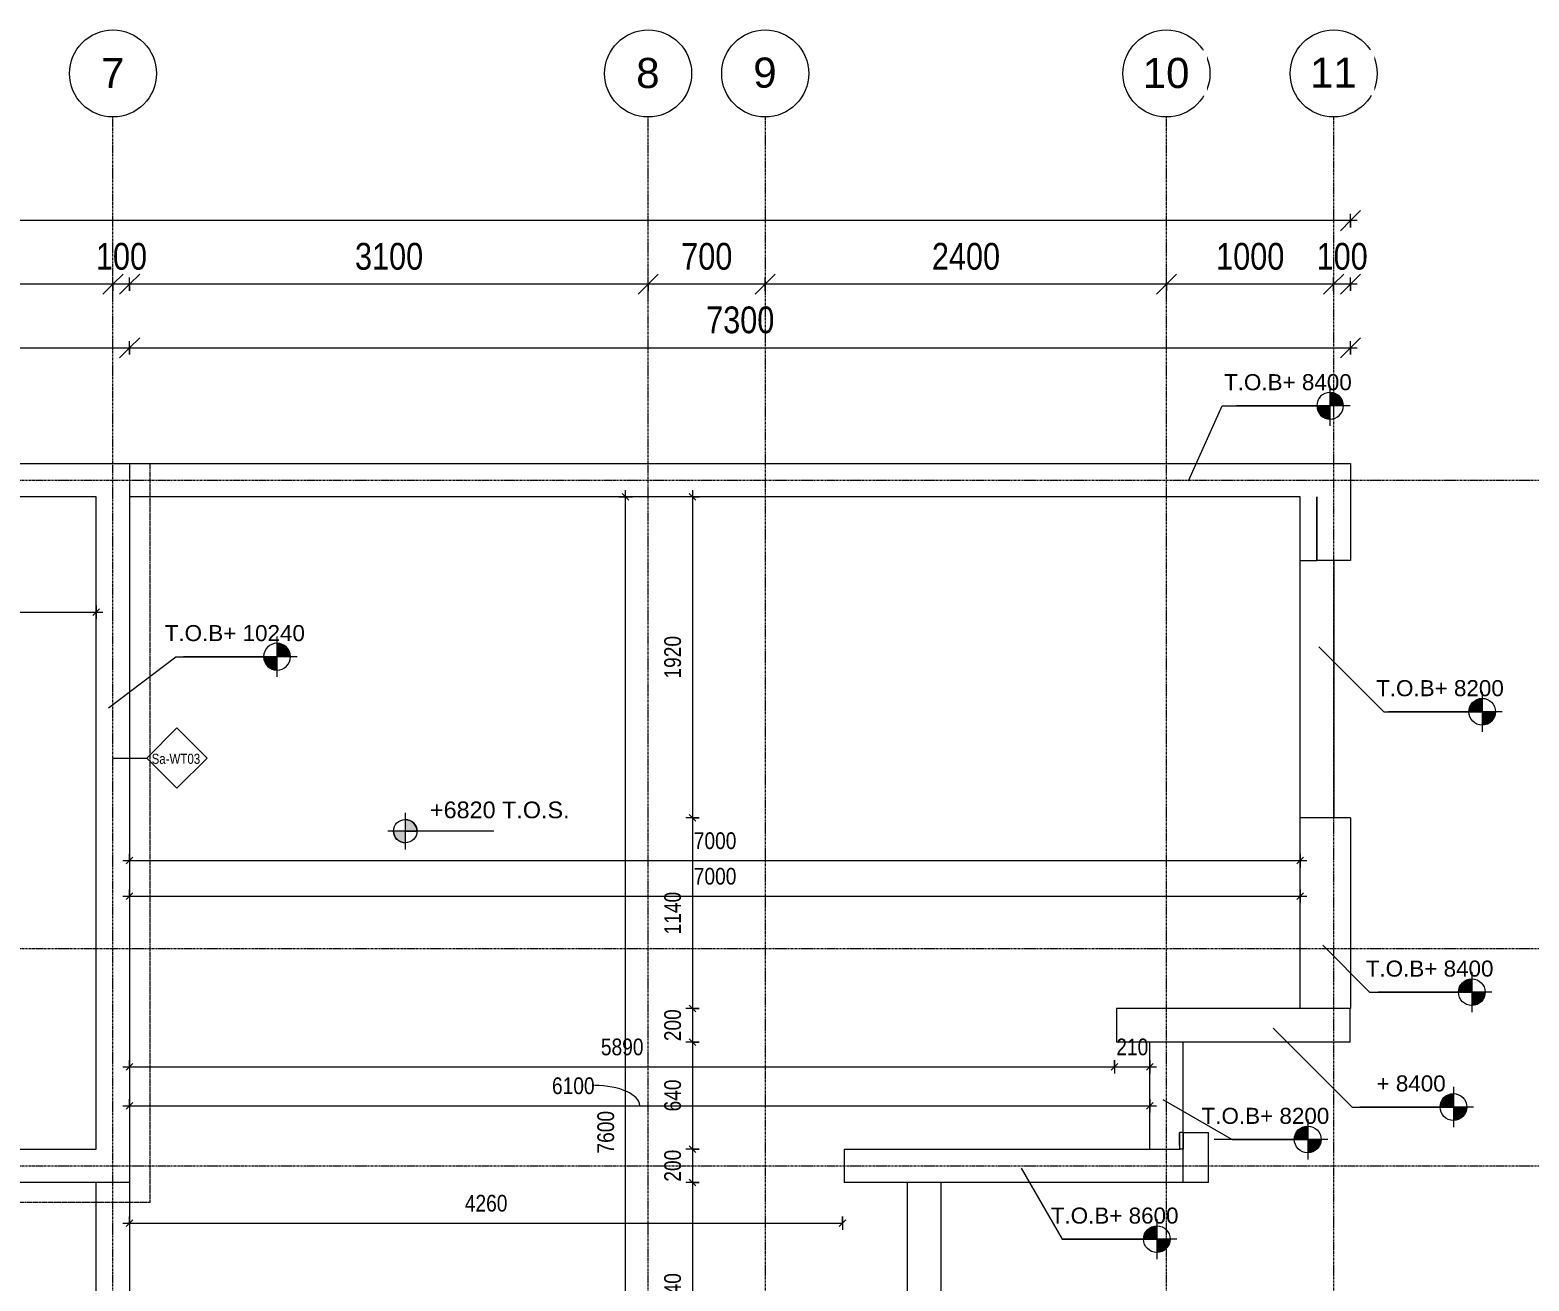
# Model space of a CAD drawing. Header units: millimetres. Extents: x -11768 to 19510, y -4436 to 10550.
# Drawn here: x 2247 to 11211, y 1091 to 8571 of the extents above; entities that cross this region are included whole.
import ezdxf

# ---------------------------------------------------------------- set-up
doc = ezdxf.new("R2010")
doc.units = ezdxf.units.MM
doc.linetypes.add('Grid Line', pattern=[22.225, 12.7, -3.175, 3.175, -3.175])
doc.linetypes.add('Hidden', pattern=[7.14375, 4.7625, -2.38125])
for name, color, linetype, lineweight in [('A-ANNO-DIMS', 211, 'Continuous', 9), ('A-ANNO-DIMS-40', 211, 'Continuous', 9), ('A-DETL-GENF', 92, 'Continuous', 18), ('A-DETL-HDLN', 90, 'Hidden', 18), ('A-DETL-MBND', 5, 'Continuous', 18), ('A-DETL-THIN', 151, 'Continuous', 18), ('A-WALL', 113, 'Continuous', 18), ('A-WALL-IDEN', 7, 'Continuous', 18), ('G-ANNO-DIMS', 111, 'Continuous', 9), ('G-ANNO-TEXT', 231, 'Continuous', 9), ('S-GRID', 1, 'Continuous', 9), ('S-GRID-IDEN', 1, 'Continuous', 9)]:
    doc.layers.add(name, color=color, linetype=linetype, lineweight=lineweight)
doc.styles.add('Arial', font='arial.ttf', dxfattribs={"height": 180})
doc.styles.add('Arial Narrow_2', font='ARIALN.TTF', dxfattribs={"height": 160})
doc.styles.add('Arial Narrow_3', font='ARIALN.TTF', dxfattribs={"height": 60})
doc.styles.add('Arial Narrow_4', font='ARIALN.TTF', dxfattribs={"height": 100})
doc.styles.add('Arial_1', font='arial.ttf', dxfattribs={"height": 100})
doc.styles.add('Arial_2', font='arial.ttf', dxfattribs={"height": 96})
doc.dimstyles.new('dimension_line', dxfattribs={"dimscale": 304.8, "dimtxt": 102.343097, "dimasz": 0.131234, "dimexe": 0.131234, "dimexo": 0.0625, "dimgap": 0.131234, "dimtad": 1, "dimdec": 0, "dimrnd": 10, "dimzin": 0, "dimdsep": 46, "dimtxsty": 'Arial Narrow_4', "dimblk1": 'OBLIQUE', "dimblk2": 'OBLIQUE', "dimsah": 1, "dimcen": 0.09, "dimdle": 0.131234, "dimazin": 0, "dimtfac": 1, "dimtdec": 4, "dimtix": 1, "dimtmove": 0, "dimatfit": 3, "dimfxl": 0.131234, "dimfxlon": 1, "dimtvp": 1, "dimtolj": 1, "dimtzin": 0, "dimarcsym": 2})
doc.dimstyles.new('dimension_line_1', dxfattribs={"dimscale": 304.8, "dimtxt": 102.343097, "dimasz": 0.131234, "dimexe": 0.131234, "dimexo": 0.0625, "dimgap": 0.131234, "dimtad": 1, "dimdec": 0, "dimrnd": 10, "dimzin": 0, "dimdsep": 46, "dimtxsty": 'Arial Narrow_4', "dimblk1": 'OBLIQUE', "dimblk2": 'OBLIQUE', "dimsah": 1, "dimcen": 0.09, "dimdle": 0.131234, "dimazin": 0, "dimtfac": 1, "dimtdec": 4, "dimtix": 1, "dimtmove": 1, "dimatfit": 3, "dimfxl": 0.131234, "dimfxlon": 1, "dimtvp": 1, "dimtolj": 1, "dimtzin": 0, "dimarcsym": 2})
doc.dimstyles.new('dimension_line_3MM', dxfattribs={"dimscale": 304.8, "dimtxt": 163.748956, "dimasz": 0.393701, "dimexe": 0.131234, "dimexo": 0.0625, "dimgap": 0.131234, "dimtad": 1, "dimdec": 0, "dimrnd": 10, "dimzin": 0, "dimdsep": 46, "dimtxsty": 'Arial Narrow_2', "dimblk1": 'OBLIQUE', "dimblk2": 'OBLIQUE', "dimsah": 1, "dimcen": 0.09, "dimdle": 0.131234, "dimazin": 0, "dimtfac": 1, "dimtdec": 4, "dimtix": 1, "dimtmove": 0, "dimatfit": 3, "dimfxl": 0.131234, "dimfxlon": 1, "dimtvp": 1, "dimtolj": 1, "dimtzin": 0, "dimarcsym": 2})

# ---------------------------------------------------------------- blocks, each defined once
blk = doc.blocks.new('Walls 75 - Walls 75-2660413-BLOCKWORK UR PLAN')
at = {"layer": 'A-DETL-MBND'}
for p, q in [((9122.8, 1879.8), (9122.8, 1979.8)), ((9142.8, 1979.8), (9122.8, 1979.8)), ((9142.8, 1979.8), (9142.8, 1879.8)), ((9142.8, 1879.8), (9122.8, 1879.8))]:
    blk.add_line(p, q, dxfattribs=at)
blk = doc.blocks.new('Walls 76 - Walls 76-2660472-BLOCKWORK UR PLAN')
at = {"layer": 'A-DETL-MBND'}
for p, q in [((9120.8, 1901.8), (9120.8, 1979.8)), ((9122.8, 1979.8), (9120.8, 1979.8)), ((9122.8, 1901.8), (9120.8, 1901.8))]:
    blk.add_line(p, q, dxfattribs=at)
blk = doc.blocks.new('Grid - M_Grid Head - Circle-24584-BLOCKWORK UR PLAN')
at = {"layer": 'S-GRID-IDEN'}
blk.add_circle((0, 0), 6.5, dxfattribs=at)
blk = doc.blocks.new('DIMBLOCK1-BLOCKWORK UR PLAN')
at = {"layer": 'A-ANNO-DIMS-40', "lineweight": 18, "transparency": 16777216}
for p, q in [((10042.8, 7051), (10102.8, 7111)), ((10143.2, 7051), (10203.2, 7111)), ((10042.8, 7051), (9982.8, 6991)), ((10143.2, 7051), (10083.2, 6991))]:
    blk.add_line(p, q, dxfattribs=at)
at = {"layer": 'A-ANNO-DIMS-40', "transparency": 16777216}
for p, q in [((10042.8, 7011), (10042.8, 7091)), ((10143.2, 7011), (10143.2, 7091)), ((10183.2, 7051), (10042.8, 7051)), ((10042.8, 7051), (10042.8, 7011)), ((10143.2, 7051), (10143.2, 7011))]:
    blk.add_line(p, q, dxfattribs=at)
at = {"layer": 'A-ANNO-DIMS-40', "color": 0, "transparency": 16777216, "insert": (9940.9, 7297.8), "char_height": 160, "width": 364.926, "attachment_point": 1, "line_spacing_factor": 0.974696, "style": 'Arial Narrow_2'}
blk.add_mtext('100', dxfattribs=at)
blk = doc.blocks.new('_Oblique')
at = {"color": 0, "linetype": 'ByBlock', "lineweight": -2}
blk.add_line((-0.5, -0.5), (0.5, 0.5), dxfattribs=at)
blk = doc.blocks.new('DIMBLOCK2-BLOCKWORK UR PLAN')
at = {"layer": 'A-ANNO-DIMS-40', "lineweight": 18, "transparency": 16777216}
for p, q in [((9042.8, 7051), (9102.8, 7111)), ((10042.8, 7051), (10102.8, 7111)), ((9042.8, 7051), (8982.8, 6991)), ((10042.8, 7051), (9982.8, 6991))]:
    blk.add_line(p, q, dxfattribs=at)
at = {"layer": 'A-ANNO-DIMS-40', "transparency": 16777216}
for p, q in [((9042.8, 7011), (9042.8, 7091)), ((10042.8, 7011), (10042.8, 7091)), ((10042.8, 7051), (9042.8, 7051)), ((9042.8, 7051), (9042.8, 7011)), ((10042.8, 7051), (10042.8, 7011))]:
    blk.add_line(p, q, dxfattribs=at)
at = {"layer": 'A-ANNO-DIMS-40', "color": 0, "transparency": 16777216, "insert": (9340.1, 7297.8), "char_height": 160, "width": 486.568, "attachment_point": 1, "line_spacing_factor": 0.974696, "style": 'Arial Narrow_2'}
blk.add_mtext('1000', dxfattribs=at)
blk = doc.blocks.new('DIMBLOCK3-BLOCKWORK UR PLAN')
at = {"layer": 'A-ANNO-DIMS-40', "lineweight": 18, "transparency": 16777216}
for p, q in [((6643.6, 7051), (6703.6, 7111)), ((9042.8, 7051), (9102.8, 7111)), ((6643.6, 7051), (6583.6, 6991)), ((9042.8, 7051), (8982.8, 6991))]:
    blk.add_line(p, q, dxfattribs=at)
at = {"layer": 'A-ANNO-DIMS-40', "transparency": 16777216}
for p, q in [((6643.6, 7011), (6643.6, 7091)), ((9042.8, 7011), (9042.8, 7091)), ((9042.8, 7051), (6643.6, 7051)), ((6643.6, 7051), (6643.6, 7011)), ((9042.8, 7051), (9042.8, 7011))]:
    blk.add_line(p, q, dxfattribs=at)
at = {"layer": 'A-ANNO-DIMS-40', "color": 0, "transparency": 16777216, "insert": (7640.4, 7297.8), "char_height": 160, "width": 486.568, "attachment_point": 1, "line_spacing_factor": 0.974696, "style": 'Arial Narrow_2'}
blk.add_mtext('2400', dxfattribs=at)
blk = doc.blocks.new('DIMBLOCK4-BLOCKWORK UR PLAN')
at = {"layer": 'A-ANNO-DIMS-40', "lineweight": 18, "transparency": 16777216}
for p, q in [((5943.6, 7051), (6003.6, 7111)), ((6643.6, 7051), (6703.6, 7111)), ((5943.6, 7051), (5883.6, 6991)), ((6643.6, 7051), (6583.6, 6991))]:
    blk.add_line(p, q, dxfattribs=at)
at = {"layer": 'A-ANNO-DIMS-40', "transparency": 16777216}
for p, q in [((5943.6, 7011), (5943.6, 7091)), ((6643.6, 7011), (6643.6, 7091)), ((6643.6, 7051), (5943.6, 7051)), ((5943.6, 7051), (5943.6, 7011)), ((6643.6, 7051), (6643.6, 7011))]:
    blk.add_line(p, q, dxfattribs=at)
at = {"layer": 'A-ANNO-DIMS-40', "color": 0, "transparency": 16777216, "insert": (6141.5, 7297.8), "char_height": 160, "width": 364.926, "attachment_point": 1, "line_spacing_factor": 0.974696, "style": 'Arial Narrow_2'}
blk.add_mtext('700', dxfattribs=at)
blk = doc.blocks.new('DIMBLOCK5-BLOCKWORK UR PLAN')
at = {"layer": 'A-ANNO-DIMS-40', "lineweight": 18, "transparency": 16777216}
for p, q in [((2843.2, 7051), (2903.2, 7111)), ((5943.6, 7051), (6003.6, 7111)), ((2843.2, 7051), (2783.2, 6991)), ((5943.6, 7051), (5883.6, 6991))]:
    blk.add_line(p, q, dxfattribs=at)
at = {"layer": 'A-ANNO-DIMS-40', "transparency": 16777216}
for p, q in [((2843.2, 7011), (2843.2, 7091)), ((5943.6, 7011), (5943.6, 7091)), ((5943.6, 7051), (2843.2, 7051)), ((2843.2, 7051), (2843.2, 7011)), ((5943.6, 7051), (5943.6, 7011))]:
    blk.add_line(p, q, dxfattribs=at)
at = {"layer": 'A-ANNO-DIMS-40', "color": 0, "transparency": 16777216, "insert": (4190.7, 7297.8), "char_height": 160, "width": 486.568, "attachment_point": 1, "line_spacing_factor": 0.974696, "style": 'Arial Narrow_2'}
blk.add_mtext('3100', dxfattribs=at)
blk = doc.blocks.new('DIMBLOCK6-BLOCKWORK UR PLAN')
at = {"layer": 'A-ANNO-DIMS-40', "lineweight": 18, "transparency": 16777216}
for p, q in [((2743.6, 7051), (2803.6, 7111)), ((2843.2, 7051), (2903.2, 7111)), ((2743.6, 7051), (2683.6, 6991)), ((2843.2, 7051), (2783.2, 6991))]:
    blk.add_line(p, q, dxfattribs=at)
at = {"layer": 'A-ANNO-DIMS-40', "transparency": 16777216}
for p, q in [((2743.6, 7011), (2743.6, 7091)), ((2843.2, 7011), (2843.2, 7091)), ((2843.2, 7051), (2743.6, 7051)), ((2743.6, 7051), (2743.6, 7011)), ((2843.2, 7051), (2843.2, 7011))]:
    blk.add_line(p, q, dxfattribs=at)
at = {"layer": 'A-ANNO-DIMS-40', "color": 0, "transparency": 16777216, "insert": (2641.4, 7297.8), "char_height": 160, "width": 364.926, "attachment_point": 1, "line_spacing_factor": 0.974696, "style": 'Arial Narrow_2'}
blk.add_mtext('100', dxfattribs=at)
blk = doc.blocks.new('DIMBLOCK7-BLOCKWORK UR PLAN')
at = {"layer": 'A-ANNO-DIMS-40', "lineweight": 18, "transparency": 16777216}
for p, q in [((593.8, 7051), (653.8, 7111)), ((2743.6, 7051), (2803.6, 7111)), ((593.8, 7051), (533.8, 6991)), ((2743.6, 7051), (2683.6, 6991))]:
    blk.add_line(p, q, dxfattribs=at)
at = {"layer": 'A-ANNO-DIMS-40', "transparency": 16777216}
for p, q in [((593.8, 7011), (593.8, 7091)), ((2743.6, 7011), (2743.6, 7091)), ((2743.6, 7051), (593.8, 7051)), ((593.8, 7051), (593.8, 7011)), ((2743.6, 7051), (2743.6, 7011))]:
    blk.add_line(p, q, dxfattribs=at)
at = {"layer": 'A-ANNO-DIMS-40', "color": 0, "transparency": 16777216, "insert": (1466, 7297.8), "char_height": 160, "width": 486.568, "attachment_point": 1, "line_spacing_factor": 0.974696, "style": 'Arial Narrow_2'}
blk.add_mtext('2150', dxfattribs=at)
blk = doc.blocks.new('DIMBLOCK14-BLOCKWORK UR PLAN')
at = {"layer": 'A-ANNO-DIMS-40', "lineweight": 18, "transparency": 16777216}
for p, q in [((-7956.8, 7431), (-7896.8, 7491)), ((10143.2, 7431), (10203.2, 7491)), ((-7956.8, 7431), (-8016.8, 7371)), ((10143.2, 7431), (10083.2, 7371))]:
    blk.add_line(p, q, dxfattribs=at)
at = {"layer": 'A-ANNO-DIMS-40', "transparency": 16777216}
for p, q in [((-7956.8, 7391), (-7956.8, 7471)), ((10143.2, 7391), (10143.2, 7471)), ((10183.2, 7431), (-7996.8, 7431)), ((-7956.8, 7431), (-7956.8, 7391)), ((10143.2, 7431), (10143.2, 7391))]:
    blk.add_line(p, q, dxfattribs=at)
at = {"layer": 'A-ANNO-DIMS-40', "color": 0, "transparency": 16777216, "insert": (839.8, 7677.8), "char_height": 160, "width": 608.21, "attachment_point": 1, "line_spacing_factor": 0.974696, "style": 'Arial Narrow_2'}
blk.add_mtext('18100', dxfattribs=at)
blk = doc.blocks.new('DIMBLOCK17-BLOCKWORK UR PLAN')
at = {"layer": 'A-ANNO-DIMS-40', "lineweight": 18, "transparency": 16777216}
for p, q in [((-1856.8, 6671), (-1796.8, 6731)), ((2843.2, 6671), (2903.2, 6731)), ((-1856.8, 6671), (-1916.8, 6611)), ((2843.2, 6671), (2783.2, 6611))]:
    blk.add_line(p, q, dxfattribs=at)
at = {"layer": 'A-ANNO-DIMS-40', "transparency": 16777216}
for p, q in [((-1856.8, 6631), (-1856.8, 6711)), ((-1856.8, 6671), (2843.2, 6671)), ((-1856.8, 6671), (-1856.8, 6631)), ((2843.2, 6631), (2843.2, 6711)), ((2843.2, 6671), (2843.2, 6631))]:
    blk.add_line(p, q, dxfattribs=at)
at = {"layer": 'A-ANNO-DIMS-40', "color": 0, "transparency": 16777216, "insert": (290.5, 6917.8), "char_height": 160, "width": 486.568, "attachment_point": 1, "line_spacing_factor": 0.974696, "style": 'Arial Narrow_2'}
blk.add_mtext('4700', dxfattribs=at)
blk = doc.blocks.new('DIMBLOCK18-BLOCKWORK UR PLAN')
at = {"layer": 'A-ANNO-DIMS-40', "lineweight": 18, "transparency": 16777216}
for p, q in [((2843.2, 6671), (2903.2, 6731)), ((10143.2, 6671), (10203.2, 6731)), ((2843.2, 6671), (2783.2, 6611)), ((10143.2, 6671), (10083.2, 6611))]:
    blk.add_line(p, q, dxfattribs=at)
at = {"layer": 'A-ANNO-DIMS-40', "transparency": 16777216}
for p, q in [((2843.2, 6631), (2843.2, 6711)), ((2843.2, 6671), (10183.2, 6671)), ((2843.2, 6671), (2843.2, 6631)), ((10143.2, 6631), (10143.2, 6711)), ((10143.2, 6671), (10143.2, 6631))]:
    blk.add_line(p, q, dxfattribs=at)
at = {"layer": 'A-ANNO-DIMS-40', "color": 0, "transparency": 16777216, "insert": (6290.5, 6917.8), "char_height": 160, "width": 486.568, "attachment_point": 1, "line_spacing_factor": 0.974696, "style": 'Arial Narrow_2'}
blk.add_mtext('7300', dxfattribs=at)
blk = doc.blocks.new('Spot Elevations - M_Spot Elevation - Target Filled-23738-BLOCKWORK UR PLAN')
at = {"layer": 'G-ANNO-DIMS'}
h = blk.add_hatch(color=256, dxfattribs=at)
edge = h.paths.add_edge_path()
edge.add_line((0, 0), (-2, 0))
edge.add_arc((0, 0), 2, 90, 180, ccw=False)
edge.add_line((0, 2), (0, 0))
h = blk.add_hatch(color=256, dxfattribs=at)
edge = h.paths.add_edge_path()
edge.add_line((0, 0), (2, 0))
edge.add_arc((0, 0), 2, 270, 360, ccw=False)
edge.add_line((0, -2), (0, 0))
for p, q in [((0, -3), (0, 3)), ((-3, 0), (14, 0))]:
    blk.add_line(p, q, dxfattribs=at)
blk.add_circle((0, 0), 2, dxfattribs=at)
blk = doc.blocks.new('DIMBLOCK64-BLOCKWORK UR PLAN')
at = {"layer": 'A-ANNO-DIMS-40', "transparency": 16777216}
for p, q in [((-1656.8, 5130), (-1656.8, 5050)), ((-1656.8, 5090), (-1656.8, 5130)), ((-1656.8, 5090), (-1636.8, 5110)), ((2643.2, 5130), (2643.2, 5050)), ((2643.2, 5090), (2643.2, 5130)), ((2643.2, 5090), (2663.2, 5110)), ((-1696.8, 5090), (2683.2, 5090)), ((-1656.8, 5090), (-1676.8, 5070)), ((2643.2, 5090), (2623.2, 5070))]:
    blk.add_line(p, q, dxfattribs=at)
at = {"layer": 'A-ANNO-DIMS-40', "color": 0, "transparency": 16777216, "insert": (366.5, 5259.3), "char_height": 100, "width": 304.105, "attachment_point": 1, "line_spacing_factor": 0.974696, "style": 'Arial Narrow_4'}
blk.add_mtext('4300', dxfattribs=at)
blk = doc.blocks.new('DIMBLOCK65-BLOCKWORK UR PLAN')
at = {"layer": 'A-ANNO-DIMS-40', "transparency": 16777216}
for p, q in [((6249.2, 5779.8), (6169.2, 5779.8)), ((6209.2, 5779.8), (6189.2, 5799.8)), ((6209.2, 5819.8), (6209.2, 3859.8)), ((6209.2, 5779.8), (6229.2, 5759.8)), ((6209.2, 5779.8), (6249.2, 5779.8)), ((6249.2, 3859.8), (6169.2, 3859.8)), ((6209.2, 3859.8), (6189.2, 3879.8)), ((6209.2, 3859.8), (6229.2, 3839.8)), ((6209.2, 3859.8), (6249.2, 3859.8))]:
    blk.add_line(p, q, dxfattribs=at)
at = {"layer": 'A-ANNO-DIMS-40', "color": 0, "transparency": 16777216, "insert": (6039.9, 4693.1), "char_height": 100, "width": 304.105, "attachment_point": 1, "rotation": 90, "line_spacing_factor": 0.974696, "style": 'Arial Narrow_4'}
blk.add_mtext('1920', dxfattribs=at)
blk = doc.blocks.new('DIMBLOCK66-BLOCKWORK UR PLAN')
at = {"layer": 'A-ANNO-DIMS-40', "transparency": 16777216}
for p, q in [((6249.2, 3859.8), (6169.2, 3859.8)), ((6209.2, 3859.8), (6189.2, 3879.8)), ((6209.2, 3859.8), (6209.2, 2719.8)), ((6209.2, 3859.8), (6229.2, 3839.8)), ((6209.2, 3859.8), (6249.2, 3859.8)), ((6249.2, 2719.8), (6169.2, 2719.8)), ((6209.2, 2719.8), (6189.2, 2739.8)), ((6209.2, 2719.8), (6229.2, 2699.8)), ((6209.2, 2719.8), (6249.2, 2719.8))]:
    blk.add_line(p, q, dxfattribs=at)
at = {"layer": 'A-ANNO-DIMS-40', "color": 0, "transparency": 16777216, "insert": (6039.9, 3163.1), "char_height": 100, "width": 304.105, "attachment_point": 1, "rotation": 90, "line_spacing_factor": 0.974696, "style": 'Arial Narrow_4'}
blk.add_mtext('1140', dxfattribs=at)
blk = doc.blocks.new('DIMBLOCK67-BLOCKWORK UR PLAN')
at = {"layer": 'A-ANNO-DIMS-40', "transparency": 16777216}
for p, q in [((6249.2, 2719.8), (6169.2, 2719.8)), ((6209.2, 2719.8), (6189.2, 2739.8)), ((6209.2, 2719.8), (6209.2, 2519.8)), ((6209.2, 2719.8), (6229.2, 2699.8)), ((6209.2, 2719.8), (6249.2, 2719.8)), ((6249.2, 2519.8), (6169.2, 2519.8)), ((6209.2, 2519.8), (6189.2, 2539.8)), ((6209.2, 2519.8), (6229.2, 2499.8)), ((6209.2, 2519.8), (6249.2, 2519.8))]:
    blk.add_line(p, q, dxfattribs=at)
at = {"layer": 'A-ANNO-DIMS-40', "color": 0, "transparency": 16777216, "insert": (6039.9, 2524.8), "char_height": 100, "width": 228.079, "attachment_point": 1, "rotation": 90, "line_spacing_factor": 0.974696, "style": 'Arial Narrow_4'}
blk.add_mtext('200', dxfattribs=at)
blk = doc.blocks.new('DIMBLOCK68-BLOCKWORK UR PLAN')
at = {"layer": 'A-ANNO-DIMS-40', "transparency": 16777216}
for p, q in [((6249.2, 2519.8), (6169.2, 2519.8)), ((6209.2, 2519.8), (6189.2, 2539.8)), ((6209.2, 2519.8), (6209.2, 1879.8)), ((6209.2, 2519.8), (6229.2, 2499.8)), ((6209.2, 2519.8), (6249.2, 2519.8)), ((6209.2, 1879.8), (6189.2, 1899.8)), ((6249.2, 1879.8), (6169.2, 1879.8)), ((6209.2, 1879.8), (6229.2, 1859.8)), ((6209.2, 1879.8), (6249.2, 1879.8))]:
    blk.add_line(p, q, dxfattribs=at)
at = {"layer": 'A-ANNO-DIMS-40', "color": 0, "transparency": 16777216, "insert": (6039.9, 2104.8), "char_height": 100, "width": 228.079, "attachment_point": 1, "rotation": 90, "line_spacing_factor": 0.974696, "style": 'Arial Narrow_4'}
blk.add_mtext('640', dxfattribs=at)
blk = doc.blocks.new('DIMBLOCK69-BLOCKWORK UR PLAN')
at = {"layer": 'A-ANNO-DIMS-40', "transparency": 16777216}
for p, q in [((6209.2, 1879.8), (6189.2, 1899.8)), ((6249.2, 1879.8), (6169.2, 1879.8)), ((6209.2, 1879.8), (6209.2, 1679.8)), ((6209.2, 1879.8), (6229.2, 1859.8)), ((6209.2, 1879.8), (6249.2, 1879.8)), ((6249.2, 1679.8), (6169.2, 1679.8)), ((6209.2, 1679.8), (6189.2, 1699.8)), ((6209.2, 1679.8), (6229.2, 1659.8)), ((6209.2, 1679.8), (6249.2, 1679.8))]:
    blk.add_line(p, q, dxfattribs=at)
at = {"layer": 'A-ANNO-DIMS-40', "color": 0, "transparency": 16777216, "insert": (6039.9, 1684.8), "char_height": 100, "width": 228.079, "attachment_point": 1, "rotation": 90, "line_spacing_factor": 0.974696, "style": 'Arial Narrow_4'}
blk.add_mtext('200', dxfattribs=at)
blk = doc.blocks.new('DIMBLOCK70-BLOCKWORK UR PLAN')
at = {"layer": 'A-ANNO-DIMS-40', "transparency": 16777216}
for p, q in [((6249.2, 1679.8), (6169.2, 1679.8)), ((6209.2, 1679.8), (6189.2, 1699.8)), ((6209.2, 1679.8), (6209.2, 340.3)), ((6209.2, 1679.8), (6229.2, 1659.8)), ((6209.2, 1679.8), (6249.2, 1679.8)), ((6209.2, 340.3), (6189.2, 360.3)), ((6249.2, 340.3), (6169.2, 340.3)), ((6209.2, 340.3), (6229.2, 320.3)), ((6209.2, 340.3), (6249.2, 340.3))]:
    blk.add_line(p, q, dxfattribs=at)
at = {"layer": 'A-ANNO-DIMS-40', "color": 0, "transparency": 16777216, "insert": (6039.9, 883.3), "char_height": 100, "width": 304.105, "attachment_point": 1, "rotation": 90, "line_spacing_factor": 0.974696, "style": 'Arial Narrow_4'}
blk.add_mtext('1340', dxfattribs=at)
blk = doc.blocks.new('DIMBLOCK75-BLOCKWORK UR PLAN')
at = {"layer": 'A-ANNO-DIMS-40', "transparency": 16777216}
for p, q in [((5769.2, 5779.8), (5849.2, 5779.8)), ((5809.2, 5779.8), (5769.2, 5779.8)), ((5809.2, 5779.8), (5789.2, 5799.8)), ((5809.2, -1860.2), (5809.2, 5819.8)), ((5809.2, 5779.8), (5829.2, 5759.8)), ((5769.2, -1820.2), (5849.2, -1820.2)), ((5809.2, -1820.2), (5769.2, -1820.2)), ((5809.2, -1820.2), (5789.2, -1800.2)), ((5809.2, -1820.2), (5829.2, -1840.2))]:
    blk.add_line(p, q, dxfattribs=at)
at = {"layer": 'A-ANNO-DIMS-40', "color": 0, "transparency": 16777216, "insert": (5639.9, 1853.1), "char_height": 100, "width": 304.105, "attachment_point": 1, "rotation": 90, "line_spacing_factor": 0.974696, "style": 'Arial Narrow_4'}
blk.add_mtext('7600', dxfattribs=at)
blk = doc.blocks.new('DIMBLOCK77-BLOCKWORK UR PLAN')
at = {"layer": 'A-ANNO-DIMS-40', "transparency": 16777216}
for p, q in [((2803.2, 3604.4), (9883.2, 3604.4)), ((2843.2, 3604.4), (2823.2, 3584.4)), ((2843.2, 3644.4), (2843.2, 3564.4)), ((2843.2, 3604.4), (2843.2, 3644.4)), ((2843.2, 3604.4), (2863.2, 3624.4)), ((9843.2, 3604.4), (9823.2, 3584.4)), ((9843.2, 3644.4), (9843.2, 3564.4)), ((9843.2, 3604.4), (9843.2, 3644.4)), ((9843.2, 3604.4), (9863.2, 3624.4))]:
    blk.add_line(p, q, dxfattribs=at)
at = {"layer": 'A-ANNO-DIMS-40', "color": 0, "transparency": 16777216, "insert": (6216.5, 3773.7), "char_height": 100, "width": 304.105, "attachment_point": 1, "line_spacing_factor": 0.974696, "style": 'Arial Narrow_4'}
blk.add_mtext('7000', dxfattribs=at)
blk = doc.blocks.new('DIMBLOCK78-BLOCKWORK UR PLAN')
at = {"layer": 'A-ANNO-DIMS-40', "transparency": 16777216}
for p, q in [((2843.2, 3432), (2843.2, 3352)), ((2843.2, 3392), (2843.2, 3432)), ((2843.2, 3392), (2863.2, 3412)), ((9843.2, 3432), (9843.2, 3352)), ((9843.2, 3392), (9843.2, 3432)), ((9843.2, 3392), (9863.2, 3412)), ((2803.2, 3392), (9883.2, 3392)), ((2843.2, 3392), (2823.2, 3372)), ((9843.2, 3392), (9823.2, 3372))]:
    blk.add_line(p, q, dxfattribs=at)
at = {"layer": 'A-ANNO-DIMS-40', "color": 0, "transparency": 16777216, "insert": (6216.5, 3561.3), "char_height": 100, "width": 304.105, "attachment_point": 1, "line_spacing_factor": 0.974696, "style": 'Arial Narrow_4'}
blk.add_mtext('7000', dxfattribs=at)
blk = doc.blocks.new('DIMBLOCK79-BLOCKWORK UR PLAN')
at = {"layer": 'A-ANNO-DIMS-40', "transparency": 16777216}
for p, q in [((2803.2, 2371.4), (8732.6, 2371.4)), ((2843.2, 2371.4), (2823.2, 2351.4)), ((2843.2, 2411.4), (2843.2, 2331.4)), ((2843.2, 2371.4), (2843.2, 2411.4)), ((2843.2, 2371.4), (2863.2, 2391.4)), ((8732.6, 2371.4), (8712.6, 2351.4)), ((8732.6, 2411.4), (8732.6, 2331.4)), ((8732.6, 2371.4), (8732.6, 2411.4)), ((8732.6, 2371.4), (8752.6, 2391.4))]:
    blk.add_line(p, q, dxfattribs=at)
at = {"layer": 'A-ANNO-DIMS-40', "color": 0, "transparency": 16777216, "insert": (5661.2, 2540.6), "char_height": 100, "width": 304.105, "attachment_point": 1, "line_spacing_factor": 0.974696, "style": 'Arial Narrow_4'}
blk.add_mtext('5890', dxfattribs=at)
blk = doc.blocks.new('DIMBLOCK80-BLOCKWORK UR PLAN')
at = {"layer": 'A-ANNO-DIMS-40', "transparency": 16777216}
for p, q in [((8732.6, 2371.4), (8712.6, 2351.4)), ((8732.6, 2411.4), (8732.6, 2331.4)), ((8732.6, 2371.4), (8732.6, 2411.4)), ((8732.6, 2371.4), (8752.6, 2391.4)), ((8732.6, 2371.4), (8983.6, 2371.4)), ((8943.6, 2371.4), (8923.6, 2351.4)), ((8943.6, 2411.4), (8943.6, 2331.4)), ((8943.6, 2371.4), (8943.6, 2411.4)), ((8943.6, 2371.4), (8963.6, 2391.4))]:
    blk.add_line(p, q, dxfattribs=at)
at = {"layer": 'A-ANNO-DIMS-40', "color": 0, "transparency": 16777216, "insert": (8743.1, 2540.6), "char_height": 100, "width": 228.079, "attachment_point": 1, "line_spacing_factor": 0.974696, "style": 'Arial Narrow_4'}
blk.add_mtext('210', dxfattribs=at)
blk = doc.blocks.new('DIMBLOCK81-BLOCKWORK UR PLAN')
at = {"layer": 'A-ANNO-DIMS-40', "transparency": 16777216}
for p, q in [((2843.2, 2179.2), (2843.2, 2099.2)), ((2843.2, 2139.2), (2843.2, 2179.2)), ((2843.2, 2139.2), (2863.2, 2159.2)), ((8943.6, 2179.2), (8943.6, 2099.2)), ((8943.6, 2139.2), (8943.6, 2179.2)), ((8943.6, 2139.2), (8963.6, 2159.2)), ((2803.2, 2139.2), (8983.6, 2139.2)), ((2843.2, 2139.2), (2823.2, 2119.2)), ((8943.6, 2139.2), (8923.6, 2119.2))]:
    blk.add_line(p, q, dxfattribs=at)
blk.add_ellipse((5622.2, 2139.2), major_axis=(271.2, 0), ratio=0.447001, start_param=0, end_param=1.570796, dxfattribs=at)
at = {"layer": 'A-ANNO-DIMS-40', "color": 0, "transparency": 16777216, "insert": (5368.8, 2308.5), "char_height": 100, "width": 304.105, "attachment_point": 1, "line_spacing_factor": 0.974696, "style": 'Arial Narrow_4'}
blk.add_mtext('6100', dxfattribs=at)
blk = doc.blocks.new('DIMBLOCK82-BLOCKWORK UR PLAN')
at = {"layer": 'A-ANNO-DIMS-40', "transparency": 16777216}
for p, q in [((2802.8, 1436.9), (7105.4, 1436.9)), ((2842.8, 1436.9), (2822.8, 1416.9)), ((2842.8, 1476.9), (2842.8, 1396.9)), ((2842.8, 1436.9), (2842.8, 1476.9)), ((2842.8, 1436.9), (2862.8, 1456.9)), ((7105.4, 1436.9), (7085.4, 1416.9)), ((7105.4, 1476.9), (7105.4, 1396.9)), ((7105.4, 1436.9), (7105.4, 1476.9)), ((7105.4, 1436.9), (7125.4, 1456.9))]:
    blk.add_line(p, q, dxfattribs=at)
at = {"layer": 'A-ANNO-DIMS-40', "color": 0, "transparency": 16777216, "insert": (4847.4, 1606.2), "char_height": 100, "width": 304.105, "attachment_point": 1, "line_spacing_factor": 0.974696, "style": 'Arial Narrow_4'}
blk.add_mtext('4260', dxfattribs=at)
blk = doc.blocks.new('M_Wall Tag1 - 12mm 2-498188-BLOCKWORK UR PLAN')
at = {"layer": 'A-WALL-IDEN', "lineweight": 9}
for p, q in [((-4.49, 0), (0.02, 4.51)), ((0.02, 4.51), (4.53, 0)), ((-4.49, 0), (0.02, -4.51)), ((0.02, -4.51), (4.53, 0))]:
    blk.add_line(p, q, dxfattribs=at)

msp = doc.modelspace()

# ---------------------------------------------------------------- hatches: boundary and pattern name
at = {"layer": 'A-DETL-GENF'}
msp.add_hatch(color=7, dxfattribs=at).paths.add_polyline_path([(4492.2, 3711.3), (4492.2, 3780.2), (4561.4, 3780.2), (4559, 3798.4), (4552, 3815.3), (4540.9, 3829.8), (4526.3, 3841), (4509.4, 3848), (4491.2, 3850.4), (4491.2, 3781.6), (4421.9, 3781.6), (4424.3, 3763.4), (4431.3, 3746.5), (4442.5, 3731.9), (4457, 3720.7), (4474, 3713.7)])

# ---------------------------------------------------------------- linework, layer by layer
at = {"layer": 'A-DETL-HDLN'}
for p, q in [((2963.2, 5979.8), (2963.2, 1559.8)), ((2963.2, 1559.8), (-1976.8, 1559.8))]:
    msp.add_line(p, q, dxfattribs=at)
at = {"layer": 'A-DETL-MBND'}
for p, q in [((2843.2, 5979.8), (10143.2, 5979.8)), ((10143.2, 5979.8), (10143.2, 5399.8)), ((9842, 5779.8), (2843.2, 5779.8)), ((9842, 5399.8), (9842, 5779.8)), ((9943.2, 5779.8), (9942, 5779.8)), ((9942, 5779.8), (9942, 5399.8)), ((9943.2, 5399.8), (9943.2, 5779.8)), ((9842, 5399.8), (9942, 5399.8)), ((9843.2, 2719.8), (9843.2, 5399.8)), ((9943.2, 5439.4), (9942, 5439.4)), ((10143.2, 5399.8), (9943.2, 5399.8)), ((10043.2, 5399.8), (10043.2, 3859.8)), ((4491.4, 3890.8), (4491.4, 3670.8)), ((10143.2, 3859.8), (9843.2, 3859.8)), ((10143.2, 3859.8), (10143.2, 2719.8)), ((5021.4, 3780.8), (4386.4, 3780.8)), ((8743.6, 2719.8), (8743.6, 2519.8)), ((10143.2, 2719.8), (8743.6, 2719.8)), ((10141.6, 2519.8), (10141.6, 2719.8)), ((10141.6, 2519.8), (8743.6, 2519.8)), ((8943.6, 1879.8), (8943.6, 2519.8)), ((9143.6, 1679.8), (9143.6, 2519.8)), ((9143.6, 1979.8), (9293.6, 1979.8)), ((9293.6, 1679.8), (9293.6, 1979.8)), ((7116.4, 1879.8), (9122.8, 1879.8)), ((7116.4, 1879.8), (7116.4, 1679.8)), ((9142.8, 1879.8), (9143.6, 1879.8)), ((2642.8, -2020.2), (2642.8, 1679.8)), ((2842.8, 1679.8), (2842.8, -1820.2)), ((9143.6, 1679.8), (7116.4, 1679.8)), ((7494.4, 340.3), (7494.4, 1679.8)), ((7694.4, 1679.8), (7694.4, 140.3)), ((9293.6, 1679.8), (9143.6, 1679.8))]:
    msp.add_line(p, q, dxfattribs=at)
msp.add_circle((4491.4, 3780.8), 70, dxfattribs=at)
at = {"layer": 'A-DETL-THIN'}
for p, q in [((4491.2, 3781.6), (4421.9, 3781.6)), ((4491.2, 3850.4), (4491.2, 3781.6)), ((4492.2, 3711.3), (4492.2, 3780.2)), ((4492.2, 3780.2), (4561.4, 3780.2))]:
    msp.add_line(p, q, dxfattribs=at)
for centre, radius, start, end in [((4492.2, 3781.6), 70.3, 180, 270), ((4491.2, 3780.2), 70.2, 360, 90)]:
    msp.add_arc(centre, radius, start, end, dxfattribs=at)
at = {"layer": 'A-WALL'}
for p, q in [((-1856.8, 5979.8), (2843.2, 5979.8)), ((2843.2, 5979.8), (2843.2, 1879.8)), ((2643.2, 5779.8), (-1656.8, 5779.8)), ((2643.2, 1879.8), (2643.2, 5779.8)), ((2642.5, 1879.8), (2642.5, 1959.8)), ((2643.2, 1959.8), (2642.5, 1959.8)), ((-1656.8, 1879.8), (2643.2, 1879.8)), ((2843.2, 1879.8), (2843.2, 1679.8)), ((2843.2, 1679.8), (-1856.8, 1679.8))]:
    msp.add_line(p, q, dxfattribs=at)
at = {"layer": 'A-WALL-IDEN', "lineweight": 9}
msp.add_line((2743.2, 4218.1), (2945.8, 4218.1), dxfattribs=at)
at = {"layer": 'G-ANNO-DIMS'}
for p, q in [((9174.8, 5874.7), (9376.4, 6324.1)), ((9376.4, 6324.1), (10021.7, 6324.1)), ((9953.8, 4883.1), (10342.3, 4494.6)), ((2716.8, 4517.2), (3119.9, 4823.9)), ((3119.9, 4823.9), (3724.5, 4823.9)), ((10342.3, 4494.6), (10931.1, 4494.6)), ((9977.3, 3098.4), (10257.9, 2817.8)), ((10257.9, 2817.8), (10869.1, 2817.8)), ((9682, 2602.3), (10153, 2131.4)), ((9020.7, 2176.5), (9435, 1937.4)), ((10153, 2131.4), (10759.2, 2131.4)), ((9435, 1937.4), (9887.5, 1937.4)), ((8174, 1765.7), (8419.2, 1341)), ((8419.2, 1341), (8985.7, 1341))]:
    msp.add_line(p, q, dxfattribs=at)
at = {"layer": 'S-GRID', "linetype": 'Grid Line'}
for p, q in [((2743.6, -3916.1), (2743.6, 8051)), ((5943.6, -3916.1), (5943.6, 8051)), ((6643.6, 8051), (6643.6, -3916.1)), ((9042.8, -3916.1), (9042.8, 8051)), ((10042.8, 8051), (10042.8, -3916.1)), ((-11248.3, 5879.8), (13585.7, 5879.8)), ((-11248.3, 3079.8), (13585.7, 3079.8)), ((-11248.3, 1779.8), (13585.7, 1779.8))]:
    msp.add_line(p, q, dxfattribs=at)

# ---------------------------------------------------------------- block references
at = {"layer": 'A-DETL-MBND'}
for name in ['Walls 76 - Walls 76-2660472-BLOCKWORK UR PLAN', 'Walls 75 - Walls 75-2660413-BLOCKWORK UR PLAN']:
    msp.add_blockref(name, (0, 0), dxfattribs=at)
at = {"layer": 'A-WALL-IDEN', "lineweight": 9, "xscale": 39.99999999999997, "yscale": 39.99999999999997, "zscale": 39.99999999999997}
msp.add_blockref('M_Wall Tag1 - 12mm 2-498188-BLOCKWORK UR PLAN', (3125.2, 4218.1), dxfattribs=at)
at = {"layer": 'G-ANNO-DIMS', "extrusion": (0, 0, -1), "xscale": 39.99999999999997, "yscale": 39.99999999999997, "zscale": 39.99999999999997}
for p in [(-10021.7, 6324.1), (-3724.5, 4823.9)]:
    msp.add_blockref('Spot Elevations - M_Spot Elevation - Target Filled-23738-BLOCKWORK UR PLAN', p, dxfattribs=at)
at = {"layer": 'G-ANNO-DIMS', "xscale": 39.99999999999997, "yscale": 39.99999999999997, "zscale": 39.99999999999997, "rotation": 180}
for p in [(10931.1, 4494.6), (10869.1, 2817.8), (10759.2, 2131.4), (9887.5, 1937.4), (8985.7, 1341)]:
    msp.add_blockref('Spot Elevations - M_Spot Elevation - Target Filled-23738-BLOCKWORK UR PLAN', p, dxfattribs=at)
at = {"layer": 'S-GRID-IDEN', "xscale": 39.99999999999997, "yscale": 39.99999999999997, "zscale": 39.99999999999997}
for p in [(2743.6, 8311), (5943.6, 8311), (9042.8, 8311)]:
    msp.add_blockref('Grid - M_Grid Head - Circle-24584-BLOCKWORK UR PLAN', p, dxfattribs=at)
at = {"layer": 'S-GRID-IDEN', "xscale": 39.99999999999997, "yscale": 39.99999999999997, "zscale": 39.99999999999997, "rotation": 180}
for p in [(6643.6, 8311), (10042.8, 8311)]:
    msp.add_blockref('Grid - M_Grid Head - Circle-24584-BLOCKWORK UR PLAN', p, dxfattribs=at)

# ---------------------------------------------------------------- texts
at = {"layer": 'A-WALL-IDEN', "lineweight": 9, "insert": (2974.7, 4243.4), "char_height": 60, "width": 362.363, "attachment_point": 1, "style": 'Arial Narrow_3'}
msp.add_mtext('Sa-WT03', dxfattribs=at)
at = {"layer": 'G-ANNO-DIMS', "char_height": 96, "attachment_point": 1, "line_spacing_factor": 0.941778, "style": 'Arial_2'}
for s, insert, width in [('T.O.B+ 8400', (9387.2, 6513.2), 913.225), ('T.O.B+ 10240', (3052.7, 5013), 1002.549), ('T.O.B+ 8200', (10296.5, 4683.8), 913.225), ('T.O.B+ 8400', (10234.6, 3007), 913.225), ('+ 8400', (10299, 2320.5), 494.81), ('T.O.B+ 8200', (9252.9, 2126.5), 913.225), ('T.O.B+ 8600', (8351.1, 1530.2), 913.225)]:
    msp.add_mtext(s, dxfattribs=dict(at, insert=insert, width=width))
at = {"layer": 'G-ANNO-TEXT', "color": 7, "insert": (4639.2, 3957.9), "char_height": 100, "width": 1013.333, "attachment_point": 1, "style": 'Arial_1'}
msp.add_mtext('+6820 T.O.S.', dxfattribs=at)

# ---------------------------------------------------------------- dimensions: what is measured, and where the dimension line sits
at = {"layer": 'A-ANNO-DIMS'}
for base, p1, p2, dimstyle, override, picture, middle in [((-7956.8, 7431), (10143.2, 7391), (-7956.8, 7391), 'dimension_line_3MM', {"dimpost": '<>', "dimfxl": 18100}, 'DIMBLOCK14-BLOCKWORK UR PLAN', (1093.2, 7552.7)), ((593.8, 7051), (2743.6, 7011), (593.8, 7011), 'dimension_line_3MM', {"dimpost": '<>', "dimfxl": 2149.822464}, 'DIMBLOCK7-BLOCKWORK UR PLAN', (1668.7, 7172.7)), ((2743.6, 7051), (2843.2, 7011), (2743.6, 7011), 'dimension_line_3MM', {"dimpost": '<>', "dimfxl": 99.599984}, 'DIMBLOCK6-BLOCKWORK UR PLAN', (2793.4, 7172.7)), ((2843.2, 7051), (5943.6, 7011), (2843.2, 7011), 'dimension_line_3MM', {"dimpost": '<>', "dimfxl": 3100.400016}, 'DIMBLOCK5-BLOCKWORK UR PLAN', (4393.4, 7172.7)), ((5943.6, 7051), (6643.6, 7011), (5943.6, 7011), 'dimension_line_3MM', {"dimpost": '<>', "dimfxl": 699.948408}, 'DIMBLOCK4-BLOCKWORK UR PLAN', (6293.6, 7172.7)), ((6643.6, 7051), (9042.8, 7011), (6643.6, 7011), 'dimension_line_3MM', {"dimpost": '<>', "dimfxl": 2399.229129}, 'DIMBLOCK3-BLOCKWORK UR PLAN', (7843.2, 7172.7)), ((9042.8, 7051), (10042.8, 7011), (9042.8, 7011), 'dimension_line_3MM', {"dimpost": '<>', "dimfxl": 1000}, 'DIMBLOCK2-BLOCKWORK UR PLAN', (9542.8, 7172.7)), ((10042.8, 7051), (10143.2, 7011), (10042.8, 7011), 'dimension_line_3MM', {"dimpost": '<>', "dimfxl": 100.422447}, 'DIMBLOCK1-BLOCKWORK UR PLAN', (10093, 7172.7)), ((2843.2, 6671), (-1856.8, 6631), (2843.2, 6631), 'dimension_line_3MM', {"dimpost": '<>', "dimfxl": 4700.000001}, 'DIMBLOCK17-BLOCKWORK UR PLAN', (493.2, 6792.7)), ((10143.2, 6671), (2843.2, 6631), (10143.2, 6631), 'dimension_line_3MM', {"dimpost": '<>', "dimfxl": 7299.999999}, 'DIMBLOCK18-BLOCKWORK UR PLAN', (6493.2, 6792.7)), ((2643.2, 5090), (-1656.8, 5130), (2643.2, 5130), 'dimension_line', {"dimpost": '<>', "dimfxl": 4300.000001}, 'DIMBLOCK64-BLOCKWORK UR PLAN', (493.2, 5181.1)), ((9843.2, 3604.4), (2843.2, 3644.4), (9843.2, 3644.4), 'dimension_line', {"dimpost": '<>', "dimfxl": 6999.999999}, 'DIMBLOCK77-BLOCKWORK UR PLAN', (6343.2, 3695.5)), ((9843.2, 3392), (2843.2, 3432), (9843.2, 3432), 'dimension_line', {"dimpost": '<>', "dimfxl": 6999.999999}, 'DIMBLOCK78-BLOCKWORK UR PLAN', (6343.2, 3483.1)), ((8732.6, 2371.4), (2843.2, 2411.4), (8732.6, 2411.4), 'dimension_line', {"dimpost": '<>', "dimfxl": 5889.4}, 'DIMBLOCK79-BLOCKWORK UR PLAN', (5787.9, 2462.4)), ((8943.6, 2371.4), (8732.6, 2411.4), (8943.6, 2411.4), 'dimension_line', {"dimpost": '<>', "dimfxl": 211}, 'DIMBLOCK80-BLOCKWORK UR PLAN', (8838.1, 2462.4)), ((7105.4, 1436.9), (2842.8, 1476.9), (7105.4, 1476.9), 'dimension_line', {"dimpost": '<>', "dimfxl": 4262.593319}, 'DIMBLOCK82-BLOCKWORK UR PLAN', (4974.1, 1528))]:
    dim = msp.add_linear_dim(base=base, p1=p1, p2=p2, dimstyle=dimstyle, override=override, dxfattribs=at)
    dim.commit()
    dim.dimension.update_dxf_attribs({"geometry": picture, "text_midpoint": middle})
for base, p1, p2, override, picture, middle in [((5809.2, 5779.8), (5769.2, -1820.2), (5769.2, 5779.8), {"dimpost": '<>', "dimfxl": 7600}, 'DIMBLOCK75-BLOCKWORK UR PLAN', (5718.1, 1979.8)), ((6209.2, 3859.8), (6249.2, 5779.8), (6249.2, 3859.8), {"dimpost": '<>', "dimfxl": 1920}, 'DIMBLOCK65-BLOCKWORK UR PLAN', (6118.1, 4819.8)), ((6209.2, 2719.8), (6249.2, 3859.8), (6249.2, 2719.8), {"dimpost": '<>', "dimfxl": 1140}, 'DIMBLOCK66-BLOCKWORK UR PLAN', (6118.1, 3289.8)), ((6209.2, 2519.8), (6249.2, 2719.8), (6249.2, 2519.8), {"dimpost": '<>', "dimfxl": 200}, 'DIMBLOCK67-BLOCKWORK UR PLAN', (6118.1, 2619.8)), ((6209.2, 1879.8), (6249.2, 2519.8), (6249.2, 1879.8), {"dimpost": '<>', "dimfxl": 640}, 'DIMBLOCK68-BLOCKWORK UR PLAN', (6118.1, 2199.8)), ((6209.2, 1679.8), (6249.2, 1879.8), (6249.2, 1679.8), {"dimpost": '<>', "dimfxl": 200}, 'DIMBLOCK69-BLOCKWORK UR PLAN', (6118.1, 1779.8)), ((6209.1626, 340.296), (6249.1626, 1679.8096), (6249.1626, 340.296), {"dimpost": '<>', "dimfxl": 1339.513617}, 'DIMBLOCK70-BLOCKWORK UR PLAN', (6118.1053, 1010.0528))]:
    dim = msp.add_linear_dim(base=base, p1=p1, p2=p2, angle=90, dimstyle='dimension_line', override=override, dxfattribs=at)
    dim.commit()
    dim.dimension.update_dxf_attribs({"geometry": picture, "text_midpoint": middle})
dim = msp.add_linear_dim(base=(8943.6, 2139.2), p1=(2843.2, 2179.2), p2=(8943.6, 2179.2), dimstyle='dimension_line_1', override={"dimpost": '<>', "dimfxl": 6100.4}, dxfattribs=at)
dim.commit()
dim.dimension.update_dxf_attribs({"geometry": 'DIMBLOCK81-BLOCKWORK UR PLAN', "text_midpoint": (5520.8, 2241.8), "dimtype": 160})

# ---------------------------------------------------------------- next in the draw order: texts
at = {"layer": 'S-GRID-IDEN', "char_height": 180, "attachment_point": 1, "style": 'Arial', "bg_fill": 3, "box_fill_scale": 1.25, "bg_fill_color": 256, "bg_fill_true_color": 13158600, "bg_fill_transparency": 0}
for s, insert, width in [('7', (2672.2, 8404.1), 169.958), ('8', (5872.2, 8404.1), 169.958), ('9', (6572.2, 8406.1), 169.958), ('10', (8901.1, 8404.1), 339.915), ('11', (9901.2, 8406.1), 339.915)]:
    msp.add_mtext(s, dxfattribs=dict(at, insert=insert, width=width))

doc.saveas('drawing.dxf')
